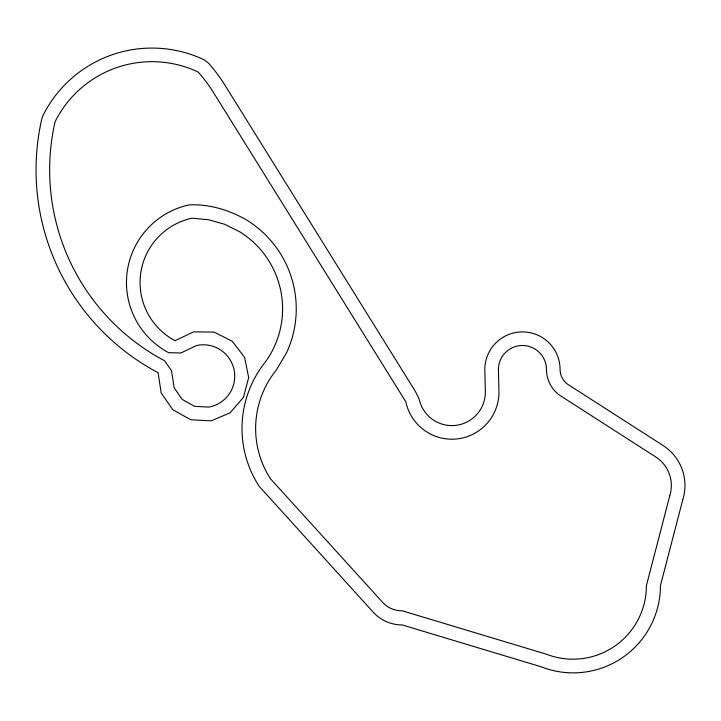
<?xml version="1.0" encoding="UTF-8"?>
<svg xmlns="http://www.w3.org/2000/svg" width="721" height="721" viewBox="0 0 721 721"><rect width="100%" height="100%" fill="white"/><g stroke="black" fill="none" stroke-linecap="round" stroke-linejoin="round"><path stroke-width="1.08" d="M669.746 495.85L646.404 585.587A73.452 73.452 0 0 1 546.293 654.172L402.174 610.777A25.478 25.478 0 0 1 382.49 602.188L270.519 478.834A92.694 92.694 0 0 1 276.143 370.279L286.3 353.299A104.302 104.302 0 0 0 246.33 219.833C228.99 209.928 209.144 203.917 189.064 204.899A79.427 79.427 0 0 0 168.705 352.704L180.926 352.966L196.554 345.512A31.4 31.4 0 0 1 234.127 370.08A31.4 31.4 0 0 1 208.748 407.104L194.598 406.338L182.233 399.434L174.158 387.79L171.544 370.675L164.46 360.707A215.903 215.903 0 0 1 55.111 121.66A108.24 108.24 0 0 1 198.14 72.01A146.796 146.796 0 0 1 214.011 93.36L405.833 401.831A47.072 47.072 0 0 0 498.968 392.179L498.409 369.54A24.036 24.036 0 0 1 522.455 345.503A24.036 24.036 0 0 1 546.491 369.54A31.679 31.679 0 0 0 562.227 396.91L655.759 456.97A33.941 33.941 0 0 1 669.746 495.85M682.706 499.986L660.445 585.587A87.268 87.268 0 0 1 541.327 666.844L402.174 624.936A39.349 39.349 0 0 1 372.09 610.957L259.1 486.233A106.293 106.293 0 0 1 265.553 361.744A90.648 90.648 0 0 0 239.21 231.486L224.357 224.186L208.423 219.707L191.948 218.193A65.827 65.827 0 0 0 175.068 340.691L193.543 331.876L214.011 332.084L232.297 341.267L244.698 357.553L248.664 377.633L243.41 397.415L229.999 412.872L211.154 420.857L190.714 419.748L172.851 409.771L161.18 392.954L158.097 372.721A229.503 229.503 0 0 1 41.854 118.623L42.936 115.594A121.849 121.849 0 0 1 203.935 59.699L208.342 63.006A159.774 159.774 0 0 1 225.565 86.178L415.386 391.431L419.144 399.037A33.472 33.472 0 0 0 485.368 392.179L484.809 369.54A37.636 37.636 0 0 1 522.455 331.903A37.636 37.636 0 0 1 560.091 369.54A18.07 18.07 0 0 0 569.067 385.158L663.104 445.524A47.541 47.541 0 0 1 682.706 499.986"/></g></svg>
